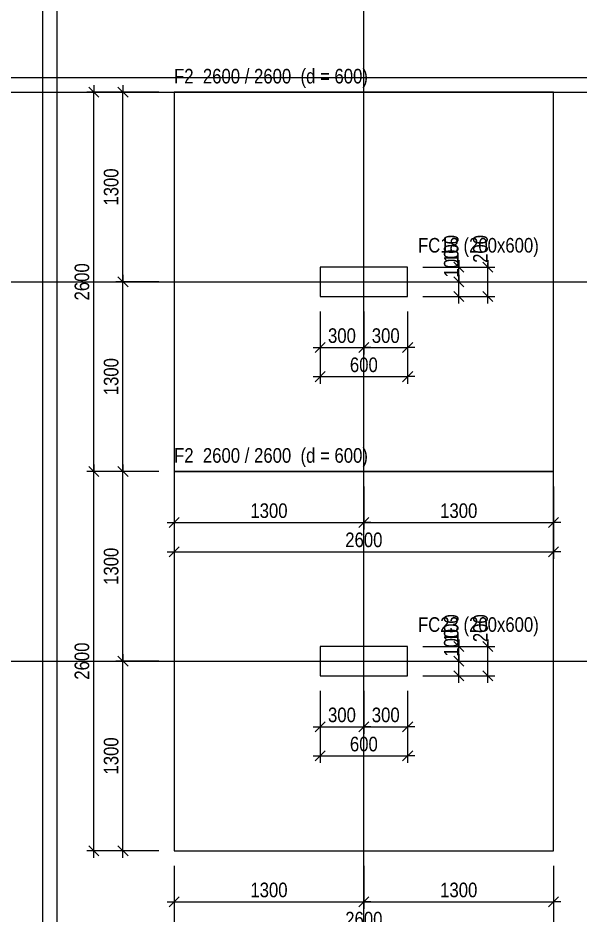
# Model space of a CAD drawing. Extents: x 0 to 206258, y -403073 to 0.
# Drawn here: x 23915 to 27765, y -34633 to -28483 of the extents above; entities that cross this region are included whole.
import ezdxf
from ezdxf.enums import TextEntityAlignment as Align
from ezdxf.lldxf.tags import DXFTag

# ---------------------------------------------------------------- set-up
doc = ezdxf.new("R2010")
doc.units = 0
doc.header["$LTSCALE"] = 1000
for name, color, linetype in [('Axis Line(Dir 1)', 8, 'CENTER2'), ('Axis Line(Dir 2)', 150, 'CENTER2'), ('Column Line', 7, 'Continuous'), ('Dimension Line', 5, 'Continuous'), ('Footing Line', 6, 'Continuous')]:
    doc.layers.add(name, color=color, linetype=linetype)
for name, color, linetype, true_color in [('Column Label', 159, 'Continuous', 0x35424f), ('Footing Label', 94, 'Continuous', 0x008100), ('Ghost Axis Line', 254, 'Continuous', 0xbebebe)]:
    doc.layers.add(name, color=color, linetype=linetype, true_color=true_color)
doc.styles.add('Column Label', font='ARIALN.TTF', dxfattribs={"height": 100})
doc.styles.add('Dimension Text', font='ARIALN.TTF', dxfattribs={"height": 100})
doc.styles.add('Footing Label', font='ARIALN.TTF', dxfattribs={"height": 100})
tags = doc.linetypes.add('CENTER2', pattern=[1.125, 0.75, -0.125, 0.125, -0.125]).pattern_tags.tags
tags[10:11] = [DXFTag(74, 4), DXFTag(75, 0), DXFTag(340, '0'), DXFTag(46, 0.0), DXFTag(50, 0.0), DXFTag(44, 0.0), DXFTag(45, 0.0)]
tags[8:9] = [DXFTag(74, 4), DXFTag(75, 0), DXFTag(340, '0'), DXFTag(46, 0.0), DXFTag(50, 0.0), DXFTag(44, 0.0), DXFTag(45, 0.0)]
tags[6:7] = [DXFTag(74, 4), DXFTag(75, 0), DXFTag(340, '0'), DXFTag(46, 0.0), DXFTag(50, 0.0), DXFTag(44, 0.0), DXFTag(45, 0.0)]
tags[4:5] = [DXFTag(74, 4), DXFTag(75, 0), DXFTag(340, '0'), DXFTag(46, 0.0), DXFTag(50, 0.0), DXFTag(44, 0.0), DXFTag(45, 0.0)]
doc.dimstyles.get("Standard").update_dxf_attribs({"dimtxt": 100, "dimasz": 30, "dimexe": 48.3, "dimexo": 103.5, "dimgap": 30, "dimtad": 1, "dimtoh": 1, "dimdec": 1, "dimdsep": 46, "dimtxsty": 'Dimension Text', "dimblk": 'PCDIM_TICK', "dimcen": 0.09, "dimclrd": 5, "dimclre": 5, "dimclrt": 5, "dimadec": 1, "dimazin": 0, "dimtp": 1, "dimtm": 1, "dimtfac": 1, "dimtdec": 4, "dimtofl": 0, "dimtmove": 0, "dimatfit": 3, "dimfxl": 1, "dimtolj": 1, "dimtzin": 0, "dimarcsym": 0})

# ---------------------------------------------------------------- blocks, each defined once
blk = doc.blocks.new('PCDIM_TICK')
at = {"layer": 'Dimension Line', "color": 0, "transparency": 33554687}
for p, q in [((1.15, 1.15), (-1.15, -1.15)), ((1.61, 0), (0, 0))]:
    blk.add_line(p, q, dxfattribs=at)
blk = doc.blocks.new('*U86')
at = {"layer": 'Dimension Line', "color": 5, "true_color": 0x0000ff, "transparency": 16777216}
for p, q in [((25984.3, -30495.7), (25984.3, -30790.5)), ((26284.3, -30495.7), (26284.3, -30790.5)), ((25984.3, -30742.2), (26284.3, -30742.2))]:
    blk.add_line(p, q, dxfattribs=at)
at = {"layer": 'Dimension Line', "color": 5, "true_color": 0x0000ff, "transparency": 16777216, "xscale": 30, "yscale": 30, "rotation": 180.0000000000004}
blk.add_blockref('PCDIM_TICK', (25984.3, -30742.2), dxfattribs=at)
at = {"layer": 'Dimension Line', "color": 5, "true_color": 0x0000ff, "transparency": 16777216, "xscale": 30, "yscale": 30}
blk.add_blockref('PCDIM_TICK', (26284.3, -30742.2), dxfattribs=at)
at = {"layer": 'Dimension Line', "color": 5, "true_color": 0x0000ff, "transparency": 16777216, "insert": (26134.3, -30712.2), "char_height": 100, "width": 181.501, "attachment_point": 8, "style": 'Dimension Text'}
blk.add_mtext('300', dxfattribs=at)
blk = doc.blocks.new('*U87')
at = {"layer": 'Dimension Line', "color": 5, "true_color": 0x0000ff, "transparency": 16777216}
for p, q in [((26284.3, -30495.7), (26284.3, -30790.5)), ((26584.3, -30495.7), (26584.3, -30790.5)), ((26284.3, -30742.2), (26584.3, -30742.2))]:
    blk.add_line(p, q, dxfattribs=at)
at = {"layer": 'Dimension Line', "color": 5, "true_color": 0x0000ff, "transparency": 16777216, "xscale": 30, "yscale": 30, "rotation": 180.0000000000004}
blk.add_blockref('PCDIM_TICK', (26284.3, -30742.2), dxfattribs=at)
at = {"layer": 'Dimension Line', "color": 5, "true_color": 0x0000ff, "transparency": 16777216, "xscale": 30, "yscale": 30}
blk.add_blockref('PCDIM_TICK', (26584.3, -30742.2), dxfattribs=at)
at = {"layer": 'Dimension Line', "color": 5, "true_color": 0x0000ff, "transparency": 16777216, "insert": (26434.3, -30712.2), "char_height": 100, "width": 181.501, "attachment_point": 8, "style": 'Dimension Text'}
blk.add_mtext('300', dxfattribs=at)
blk = doc.blocks.new('*U88')
at = {"layer": 'Dimension Line', "color": 5, "true_color": 0x0000ff, "transparency": 16777216}
for p, q in [((25984.3, -30495.7), (25984.3, -30990.5)), ((26584.3, -30495.7), (26584.3, -30990.5)), ((25984.3, -30942.2), (26584.3, -30942.2))]:
    blk.add_line(p, q, dxfattribs=at)
at = {"layer": 'Dimension Line', "color": 5, "true_color": 0x0000ff, "transparency": 16777216, "xscale": 30, "yscale": 30, "rotation": 180.0000000000004}
blk.add_blockref('PCDIM_TICK', (25984.3, -30942.2), dxfattribs=at)
at = {"layer": 'Dimension Line', "color": 5, "true_color": 0x0000ff, "transparency": 16777216, "xscale": 30, "yscale": 30}
blk.add_blockref('PCDIM_TICK', (26584.3, -30942.2), dxfattribs=at)
at = {"layer": 'Dimension Line', "color": 5, "true_color": 0x0000ff, "transparency": 16777216, "insert": (26284.3, -30912.2), "char_height": 100, "width": 181.97, "attachment_point": 8, "style": 'Dimension Text'}
blk.add_mtext('600', dxfattribs=at)
blk = doc.blocks.new('*U89')
at = {"layer": 'Dimension Line', "color": 5, "true_color": 0x0000ff, "transparency": 16777216}
for p, q in [((26687.8, -30292.2), (26982.6, -30292.2)), ((26934.3, -30292.2), (26934.3, -30262.2)), ((26934.3, -30392.2), (26934.3, -30292.2)), ((26687.8, -30392.2), (26982.6, -30392.2))]:
    blk.add_line(p, q, dxfattribs=at)
at = {"layer": 'Dimension Line', "color": 5, "true_color": 0x0000ff, "transparency": 16777216, "xscale": 30, "yscale": 30}
for p, rotation in [((26934.3, -30292.2), 89.99999999999447), ((26934.3, -30392.2), 269.9999999999834)]:
    blk.add_blockref('PCDIM_TICK', p, dxfattribs=dict(at, rotation=rotation))
at = {"layer": 'Dimension Line', "color": 5, "true_color": 0x0000ff, "transparency": 16777216, "insert": (26934.3, -30262.2), "char_height": 100, "width": 173.928, "attachment_point": 7, "rotation": 90, "style": 'Dimension Text'}
blk.add_mtext('100', dxfattribs=at)
blk = doc.blocks.new('*U90')
at = {"layer": 'Dimension Line', "color": 5, "true_color": 0x0000ff, "transparency": 16777216}
for p, q in [((26687.8, -30192.2), (26982.6, -30192.2)), ((26934.3, -30192.2), (26934.3, -30162.2)), ((26934.3, -30292.2), (26934.3, -30192.2)), ((26687.8, -30292.2), (26982.6, -30292.2))]:
    blk.add_line(p, q, dxfattribs=at)
at = {"layer": 'Dimension Line', "color": 5, "true_color": 0x0000ff, "transparency": 16777216, "xscale": 30, "yscale": 30}
for p, rotation in [((26934.3, -30192.2), 89.99999999999447), ((26934.3, -30292.2), 269.9999999999834)]:
    blk.add_blockref('PCDIM_TICK', p, dxfattribs=dict(at, rotation=rotation))
at = {"layer": 'Dimension Line', "color": 5, "true_color": 0x0000ff, "transparency": 16777216, "insert": (26934.3, -30162.2), "char_height": 100, "width": 173.928, "attachment_point": 7, "rotation": 90, "style": 'Dimension Text'}
blk.add_mtext('100', dxfattribs=at)
blk = doc.blocks.new('*U91')
at = {"layer": 'Dimension Line', "color": 5, "true_color": 0x0000ff, "transparency": 16777216}
for p, q in [((26687.8, -30192.2), (27182.6, -30192.2)), ((27134.3, -30192.2), (27134.3, -30162.2)), ((27134.3, -30392.2), (27134.3, -30192.2)), ((26687.8, -30392.2), (27182.6, -30392.2))]:
    blk.add_line(p, q, dxfattribs=at)
at = {"layer": 'Dimension Line', "color": 5, "true_color": 0x0000ff, "transparency": 16777216, "xscale": 30, "yscale": 30}
for p, rotation in [((27134.3, -30192.2), 89.99999999999447), ((27134.3, -30392.2), 269.9999999999834)]:
    blk.add_blockref('PCDIM_TICK', p, dxfattribs=dict(at, rotation=rotation))
at = {"layer": 'Dimension Line', "color": 5, "true_color": 0x0000ff, "transparency": 16777216, "insert": (27134.3, -30162.2), "char_height": 100, "width": 182.775, "attachment_point": 7, "rotation": 90, "style": 'Dimension Text'}
blk.add_mtext('200', dxfattribs=at)
blk = doc.blocks.new('*U110')
at = {"layer": 'Dimension Line', "color": 5, "true_color": 0x0000ff, "transparency": 16777216}
for p, q in [((25984.3, -33095.7), (25984.3, -33390.5)), ((26284.3, -33095.7), (26284.3, -33390.5)), ((25984.3, -33342.2), (26284.3, -33342.2))]:
    blk.add_line(p, q, dxfattribs=at)
at = {"layer": 'Dimension Line', "color": 5, "true_color": 0x0000ff, "transparency": 16777216, "xscale": 30, "yscale": 30, "rotation": 180.0000000000004}
blk.add_blockref('PCDIM_TICK', (25984.3, -33342.2), dxfattribs=at)
at = {"layer": 'Dimension Line', "color": 5, "true_color": 0x0000ff, "transparency": 16777216, "xscale": 30, "yscale": 30}
blk.add_blockref('PCDIM_TICK', (26284.3, -33342.2), dxfattribs=at)
at = {"layer": 'Dimension Line', "color": 5, "true_color": 0x0000ff, "transparency": 16777216, "insert": (26134.3, -33312.2), "char_height": 100, "width": 181.501, "attachment_point": 8, "style": 'Dimension Text'}
blk.add_mtext('300', dxfattribs=at)
blk = doc.blocks.new('*U111')
at = {"layer": 'Dimension Line', "color": 5, "true_color": 0x0000ff, "transparency": 16777216}
for p, q in [((26284.3, -33095.7), (26284.3, -33390.5)), ((26584.3, -33095.7), (26584.3, -33390.5)), ((26284.3, -33342.2), (26584.3, -33342.2))]:
    blk.add_line(p, q, dxfattribs=at)
at = {"layer": 'Dimension Line', "color": 5, "true_color": 0x0000ff, "transparency": 16777216, "xscale": 30, "yscale": 30, "rotation": 180.0000000000004}
blk.add_blockref('PCDIM_TICK', (26284.3, -33342.2), dxfattribs=at)
at = {"layer": 'Dimension Line', "color": 5, "true_color": 0x0000ff, "transparency": 16777216, "xscale": 30, "yscale": 30}
blk.add_blockref('PCDIM_TICK', (26584.3, -33342.2), dxfattribs=at)
at = {"layer": 'Dimension Line', "color": 5, "true_color": 0x0000ff, "transparency": 16777216, "insert": (26434.3, -33312.2), "char_height": 100, "width": 181.501, "attachment_point": 8, "style": 'Dimension Text'}
blk.add_mtext('300', dxfattribs=at)
blk = doc.blocks.new('*U112')
at = {"layer": 'Dimension Line', "color": 5, "true_color": 0x0000ff, "transparency": 16777216}
for p, q in [((25984.3, -33095.7), (25984.3, -33590.5)), ((26584.3, -33095.7), (26584.3, -33590.5)), ((25984.3, -33542.2), (26584.3, -33542.2))]:
    blk.add_line(p, q, dxfattribs=at)
at = {"layer": 'Dimension Line', "color": 5, "true_color": 0x0000ff, "transparency": 16777216, "xscale": 30, "yscale": 30, "rotation": 180.0000000000004}
blk.add_blockref('PCDIM_TICK', (25984.3, -33542.2), dxfattribs=at)
at = {"layer": 'Dimension Line', "color": 5, "true_color": 0x0000ff, "transparency": 16777216, "xscale": 30, "yscale": 30}
blk.add_blockref('PCDIM_TICK', (26584.3, -33542.2), dxfattribs=at)
at = {"layer": 'Dimension Line', "color": 5, "true_color": 0x0000ff, "transparency": 16777216, "insert": (26284.3, -33512.2), "char_height": 100, "width": 181.97, "attachment_point": 8, "style": 'Dimension Text'}
blk.add_mtext('600', dxfattribs=at)
blk = doc.blocks.new('*U113')
at = {"layer": 'Dimension Line', "color": 5, "true_color": 0x0000ff, "transparency": 16777216}
for p, q in [((26687.8, -32892.2), (26982.6, -32892.2)), ((26934.3, -32892.2), (26934.3, -32862.2)), ((26934.3, -32992.2), (26934.3, -32892.2)), ((26687.8, -32992.2), (26982.6, -32992.2))]:
    blk.add_line(p, q, dxfattribs=at)
at = {"layer": 'Dimension Line', "color": 5, "true_color": 0x0000ff, "transparency": 16777216, "xscale": 30, "yscale": 30}
for p, rotation in [((26934.3, -32892.2), 89.99999999999447), ((26934.3, -32992.2), 269.9999999999834)]:
    blk.add_blockref('PCDIM_TICK', p, dxfattribs=dict(at, rotation=rotation))
at = {"layer": 'Dimension Line', "color": 5, "true_color": 0x0000ff, "transparency": 16777216, "insert": (26934.3, -32862.2), "char_height": 100, "width": 173.928, "attachment_point": 7, "rotation": 90, "style": 'Dimension Text'}
blk.add_mtext('100', dxfattribs=at)
blk = doc.blocks.new('*U114')
at = {"layer": 'Dimension Line', "color": 5, "true_color": 0x0000ff, "transparency": 16777216}
for p, q in [((26934.3, -32792.2), (26934.3, -32762.2)), ((26687.8, -32792.2), (26982.6, -32792.2)), ((26934.3, -32892.2), (26934.3, -32792.2)), ((26687.8, -32892.2), (26982.6, -32892.2))]:
    blk.add_line(p, q, dxfattribs=at)
at = {"layer": 'Dimension Line', "color": 5, "true_color": 0x0000ff, "transparency": 16777216, "xscale": 30, "yscale": 30}
for p, rotation in [((26934.3, -32792.2), 89.99999999999447), ((26934.3, -32892.2), 269.9999999999834)]:
    blk.add_blockref('PCDIM_TICK', p, dxfattribs=dict(at, rotation=rotation))
at = {"layer": 'Dimension Line', "color": 5, "true_color": 0x0000ff, "transparency": 16777216, "insert": (26934.3, -32762.2), "char_height": 100, "width": 173.928, "attachment_point": 7, "rotation": 90, "style": 'Dimension Text'}
blk.add_mtext('100', dxfattribs=at)
blk = doc.blocks.new('*U115')
at = {"layer": 'Dimension Line', "color": 5, "true_color": 0x0000ff, "transparency": 16777216}
for p, q in [((27134.3, -32792.2), (27134.3, -32762.2)), ((26687.8, -32792.2), (27182.6, -32792.2)), ((27134.3, -32992.2), (27134.3, -32792.2)), ((26687.8, -32992.2), (27182.6, -32992.2))]:
    blk.add_line(p, q, dxfattribs=at)
at = {"layer": 'Dimension Line', "color": 5, "true_color": 0x0000ff, "transparency": 16777216, "xscale": 30, "yscale": 30}
for p, rotation in [((27134.3, -32792.2), 89.99999999999447), ((27134.3, -32992.2), 269.9999999999834)]:
    blk.add_blockref('PCDIM_TICK', p, dxfattribs=dict(at, rotation=rotation))
at = {"layer": 'Dimension Line', "color": 5, "true_color": 0x0000ff, "transparency": 16777216, "insert": (27134.3, -32762.2), "char_height": 100, "width": 182.775, "attachment_point": 7, "rotation": 90, "style": 'Dimension Text'}
blk.add_mtext('200', dxfattribs=at)
blk = doc.blocks.new('*U242')
at = {"layer": 'Dimension Line', "color": 5, "true_color": 0x0000ff, "transparency": 16777216}
for p, q in [((24984.3, -31695.7), (24984.3, -31990.5)), ((26284.3, -31695.7), (26284.3, -31990.5)), ((24984.3, -31942.2), (26284.3, -31942.2))]:
    blk.add_line(p, q, dxfattribs=at)
at = {"layer": 'Dimension Line', "color": 5, "true_color": 0x0000ff, "transparency": 16777216, "xscale": 30, "yscale": 30, "rotation": 180.0000000000004}
blk.add_blockref('PCDIM_TICK', (24984.3, -31942.2), dxfattribs=at)
at = {"layer": 'Dimension Line', "color": 5, "true_color": 0x0000ff, "transparency": 16777216, "xscale": 30, "yscale": 30}
blk.add_blockref('PCDIM_TICK', (26284.3, -31942.2), dxfattribs=at)
at = {"layer": 'Dimension Line', "color": 5, "true_color": 0x0000ff, "transparency": 16777216, "insert": (25634.3, -31912.2), "char_height": 100, "width": 238.405, "attachment_point": 8, "style": 'Dimension Text'}
blk.add_mtext('1300', dxfattribs=at)
blk = doc.blocks.new('*U243')
at = {"layer": 'Dimension Line', "color": 5, "true_color": 0x0000ff, "transparency": 16777216}
for p, q in [((26284.3, -31695.7), (26284.3, -31990.5)), ((27584.3, -31695.7), (27584.3, -31990.5)), ((26284.3, -31942.2), (27584.3, -31942.2))]:
    blk.add_line(p, q, dxfattribs=at)
at = {"layer": 'Dimension Line', "color": 5, "true_color": 0x0000ff, "transparency": 16777216, "xscale": 30, "yscale": 30, "rotation": 180.0000000000004}
blk.add_blockref('PCDIM_TICK', (26284.3, -31942.2), dxfattribs=at)
at = {"layer": 'Dimension Line', "color": 5, "true_color": 0x0000ff, "transparency": 16777216, "xscale": 30, "yscale": 30}
blk.add_blockref('PCDIM_TICK', (27584.3, -31942.2), dxfattribs=at)
at = {"layer": 'Dimension Line', "color": 5, "true_color": 0x0000ff, "transparency": 16777216, "insert": (26934.3, -31912.2), "char_height": 100, "width": 238.405, "attachment_point": 8, "style": 'Dimension Text'}
blk.add_mtext('1300', dxfattribs=at)
blk = doc.blocks.new('*U244')
at = {"layer": 'Dimension Line', "color": 5, "true_color": 0x0000ff, "transparency": 16777216}
for p, q in [((24984.3, -31695.7), (24984.3, -32190.5)), ((27584.3, -31695.7), (27584.3, -32190.5)), ((24984.3, -32142.2), (27584.3, -32142.2))]:
    blk.add_line(p, q, dxfattribs=at)
at = {"layer": 'Dimension Line', "color": 5, "true_color": 0x0000ff, "transparency": 16777216, "xscale": 30, "yscale": 30, "rotation": 180.0000000000004}
blk.add_blockref('PCDIM_TICK', (24984.3, -32142.2), dxfattribs=at)
at = {"layer": 'Dimension Line', "color": 5, "true_color": 0x0000ff, "transparency": 16777216, "xscale": 30, "yscale": 30}
blk.add_blockref('PCDIM_TICK', (27584.3, -32142.2), dxfattribs=at)
at = {"layer": 'Dimension Line', "color": 5, "true_color": 0x0000ff, "transparency": 16777216, "insert": (26284.3, -32112.2), "char_height": 100, "width": 247.252, "attachment_point": 8, "style": 'Dimension Text'}
blk.add_mtext('2600', dxfattribs=at)
blk = doc.blocks.new('*U245')
at = {"layer": 'Dimension Line', "color": 5, "true_color": 0x0000ff, "transparency": 16777216}
for p, q in [((24880.8, -30292.2), (24586, -30292.2)), ((24634.3, -31592.2), (24634.3, -30292.2)), ((24880.8, -31592.2), (24586, -31592.2))]:
    blk.add_line(p, q, dxfattribs=at)
at = {"layer": 'Dimension Line', "color": 5, "true_color": 0x0000ff, "transparency": 16777216, "xscale": 30, "yscale": 30}
for p, rotation in [((24634.3, -30292.2), 89.99999999999447), ((24634.3, -31592.2), 269.9999999999834)]:
    blk.add_blockref('PCDIM_TICK', p, dxfattribs=dict(at, rotation=rotation))
at = {"layer": 'Dimension Line', "color": 5, "true_color": 0x0000ff, "transparency": 16777216, "insert": (24604.3, -30942.2), "char_height": 100, "width": 238.405, "attachment_point": 8, "rotation": 90, "style": 'Dimension Text'}
blk.add_mtext('1300', dxfattribs=at)
blk = doc.blocks.new('*U246')
at = {"layer": 'Dimension Line', "color": 5, "true_color": 0x0000ff, "transparency": 16777216}
for p, q in [((24880.8, -28992.2), (24586, -28992.2)), ((24634.3, -30292.2), (24634.3, -28992.2)), ((24880.8, -30292.2), (24586, -30292.2))]:
    blk.add_line(p, q, dxfattribs=at)
at = {"layer": 'Dimension Line', "color": 5, "true_color": 0x0000ff, "transparency": 16777216, "xscale": 30, "yscale": 30}
for p, rotation in [((24634.3, -28992.2), 89.99999999999447), ((24634.3, -30292.2), 269.9999999999834)]:
    blk.add_blockref('PCDIM_TICK', p, dxfattribs=dict(at, rotation=rotation))
at = {"layer": 'Dimension Line', "color": 5, "true_color": 0x0000ff, "transparency": 16777216, "insert": (24604.3, -29642.2), "char_height": 100, "width": 238.405, "attachment_point": 8, "rotation": 90, "style": 'Dimension Text'}
blk.add_mtext('1300', dxfattribs=at)
blk = doc.blocks.new('*U247')
at = {"layer": 'Dimension Line', "color": 5, "true_color": 0x0000ff, "transparency": 16777216}
for p, q in [((24880.8, -28992.2), (24386, -28992.2)), ((24434.3, -31592.2), (24434.3, -28992.2)), ((24880.8, -31592.2), (24386, -31592.2))]:
    blk.add_line(p, q, dxfattribs=at)
at = {"layer": 'Dimension Line', "color": 5, "true_color": 0x0000ff, "transparency": 16777216, "xscale": 30, "yscale": 30}
for p, rotation in [((24434.3, -28992.2), 89.99999999999447), ((24434.3, -31592.2), 269.9999999999834)]:
    blk.add_blockref('PCDIM_TICK', p, dxfattribs=dict(at, rotation=rotation))
at = {"layer": 'Dimension Line', "color": 5, "true_color": 0x0000ff, "transparency": 16777216, "insert": (24404.3, -30292.2), "char_height": 100, "width": 247.252, "attachment_point": 8, "rotation": 90, "style": 'Dimension Text'}
blk.add_mtext('2600', dxfattribs=at)
blk = doc.blocks.new('*U254')
at = {"layer": 'Dimension Line', "color": 5, "true_color": 0x0000ff, "transparency": 16777216}
for p, q in [((24984.3, -34295.7), (24984.3, -34590.5)), ((26284.3, -34295.7), (26284.3, -34590.5)), ((24984.3, -34542.2), (26284.3, -34542.2))]:
    blk.add_line(p, q, dxfattribs=at)
at = {"layer": 'Dimension Line', "color": 5, "true_color": 0x0000ff, "transparency": 16777216, "xscale": 30, "yscale": 30, "rotation": 180.0000000000004}
blk.add_blockref('PCDIM_TICK', (24984.3, -34542.2), dxfattribs=at)
at = {"layer": 'Dimension Line', "color": 5, "true_color": 0x0000ff, "transparency": 16777216, "xscale": 30, "yscale": 30}
blk.add_blockref('PCDIM_TICK', (26284.3, -34542.2), dxfattribs=at)
at = {"layer": 'Dimension Line', "color": 5, "true_color": 0x0000ff, "transparency": 16777216, "insert": (25634.3, -34512.2), "char_height": 100, "width": 238.405, "attachment_point": 8, "style": 'Dimension Text'}
blk.add_mtext('1300', dxfattribs=at)
blk = doc.blocks.new('*U255')
at = {"layer": 'Dimension Line', "color": 5, "true_color": 0x0000ff, "transparency": 16777216}
for p, q in [((26284.3, -34295.7), (26284.3, -34590.5)), ((27584.3, -34295.7), (27584.3, -34590.5)), ((26284.3, -34542.2), (27584.3, -34542.2))]:
    blk.add_line(p, q, dxfattribs=at)
at = {"layer": 'Dimension Line', "color": 5, "true_color": 0x0000ff, "transparency": 16777216, "xscale": 30, "yscale": 30, "rotation": 180.0000000000004}
blk.add_blockref('PCDIM_TICK', (26284.3, -34542.2), dxfattribs=at)
at = {"layer": 'Dimension Line', "color": 5, "true_color": 0x0000ff, "transparency": 16777216, "xscale": 30, "yscale": 30}
blk.add_blockref('PCDIM_TICK', (27584.3, -34542.2), dxfattribs=at)
at = {"layer": 'Dimension Line', "color": 5, "true_color": 0x0000ff, "transparency": 16777216, "insert": (26934.3, -34512.2), "char_height": 100, "width": 238.405, "attachment_point": 8, "style": 'Dimension Text'}
blk.add_mtext('1300', dxfattribs=at)
blk = doc.blocks.new('*U256')
at = {"layer": 'Dimension Line', "color": 5, "true_color": 0x0000ff, "transparency": 16777216}
for p, q in [((24984.3, -34295.7), (24984.3, -34790.5)), ((27584.3, -34295.7), (27584.3, -34790.5)), ((24984.3, -34742.2), (27584.3, -34742.2))]:
    blk.add_line(p, q, dxfattribs=at)
at = {"layer": 'Dimension Line', "color": 5, "true_color": 0x0000ff, "transparency": 16777216, "xscale": 30, "yscale": 30, "rotation": 180.0000000000004}
blk.add_blockref('PCDIM_TICK', (24984.3, -34742.2), dxfattribs=at)
at = {"layer": 'Dimension Line', "color": 5, "true_color": 0x0000ff, "transparency": 16777216, "xscale": 30, "yscale": 30}
blk.add_blockref('PCDIM_TICK', (27584.3, -34742.2), dxfattribs=at)
at = {"layer": 'Dimension Line', "color": 5, "true_color": 0x0000ff, "transparency": 16777216, "insert": (26284.3, -34712.2), "char_height": 100, "width": 247.252, "attachment_point": 8, "style": 'Dimension Text'}
blk.add_mtext('2600', dxfattribs=at)
blk = doc.blocks.new('*U257')
at = {"layer": 'Dimension Line', "color": 5, "true_color": 0x0000ff, "transparency": 16777216}
for p, q in [((24880.8, -32892.2), (24586, -32892.2)), ((24634.3, -34192.2), (24634.3, -32892.2)), ((24880.8, -34192.2), (24586, -34192.2))]:
    blk.add_line(p, q, dxfattribs=at)
at = {"layer": 'Dimension Line', "color": 5, "true_color": 0x0000ff, "transparency": 16777216, "xscale": 30, "yscale": 30}
for p, rotation in [((24634.3, -32892.2), 89.99999999999447), ((24634.3, -34192.2), 269.9999999999834)]:
    blk.add_blockref('PCDIM_TICK', p, dxfattribs=dict(at, rotation=rotation))
at = {"layer": 'Dimension Line', "color": 5, "true_color": 0x0000ff, "transparency": 16777216, "insert": (24604.3, -33542.2), "char_height": 100, "width": 238.405, "attachment_point": 8, "rotation": 90, "style": 'Dimension Text'}
blk.add_mtext('1300', dxfattribs=at)
blk = doc.blocks.new('*U258')
at = {"layer": 'Dimension Line', "color": 5, "true_color": 0x0000ff, "transparency": 16777216}
for p, q in [((24880.8, -31592.2), (24586, -31592.2)), ((24634.3, -32892.2), (24634.3, -31592.2)), ((24880.8, -32892.2), (24586, -32892.2))]:
    blk.add_line(p, q, dxfattribs=at)
at = {"layer": 'Dimension Line', "color": 5, "true_color": 0x0000ff, "transparency": 16777216, "xscale": 30, "yscale": 30}
for p, rotation in [((24634.3, -31592.2), 89.99999999999447), ((24634.3, -32892.2), 269.9999999999834)]:
    blk.add_blockref('PCDIM_TICK', p, dxfattribs=dict(at, rotation=rotation))
at = {"layer": 'Dimension Line', "color": 5, "true_color": 0x0000ff, "transparency": 16777216, "insert": (24604.3, -32242.2), "char_height": 100, "width": 238.405, "attachment_point": 8, "rotation": 90, "style": 'Dimension Text'}
blk.add_mtext('1300', dxfattribs=at)
blk = doc.blocks.new('*U259')
at = {"layer": 'Dimension Line', "color": 5, "true_color": 0x0000ff, "transparency": 16777216}
for p, q in [((24880.8, -31592.2), (24386, -31592.2)), ((24434.3, -34192.2), (24434.3, -31592.2)), ((24880.8, -34192.2), (24386, -34192.2))]:
    blk.add_line(p, q, dxfattribs=at)
at = {"layer": 'Dimension Line', "color": 5, "true_color": 0x0000ff, "transparency": 16777216, "xscale": 30, "yscale": 30}
for p, rotation in [((24434.3, -31592.2), 89.99999999999447), ((24434.3, -34192.2), 269.9999999999834)]:
    blk.add_blockref('PCDIM_TICK', p, dxfattribs=dict(at, rotation=rotation))
at = {"layer": 'Dimension Line', "color": 5, "true_color": 0x0000ff, "transparency": 16777216, "insert": (24404.3, -32892.2), "char_height": 100, "width": 247.252, "attachment_point": 8, "rotation": 90, "style": 'Dimension Text'}
blk.add_mtext('2600', dxfattribs=at)

msp = doc.modelspace()

# ---------------------------------------------------------------- linework, layer by layer
at = {"layer": 'Axis Line(Dir 1)', "transparency": 33554687}
for points in [[(15084.29, -28892.207), (32884.29, -28892.207)], [(15084.29, -30292.207), (32884.29, -30292.207)], [(15084.29, -32892.207), (32884.29, -32892.207)]]:
    msp.add_lwpolyline(points, dxfattribs=at)
at = {"layer": 'Axis Line(Dir 2)', "transparency": 33554687}
for points in [[(24084.29, -38092.207), (24084.29, -14292.207)], [(26284.29, -38092.207), (26284.29, -14292.207)]]:
    msp.add_lwpolyline(points, dxfattribs=at)
at = {"layer": 'Column Line', "transparency": 33554687}
for points in [[(26584.29, -30392.207), (26584.29, -30192.207), (25984.29, -30192.207), (25984.29, -30392.207)], [(26584.29, -32992.207), (26584.29, -32792.207), (25984.29, -32792.207), (25984.29, -32992.207)]]:
    msp.add_lwpolyline(points, close=True, dxfattribs=at)
at = {"layer": 'Footing Line', "transparency": 33554687}
for points in [[(27584.29, -31592.207), (27584.29, -28992.207), (24984.29, -28992.207), (24984.29, -31592.207), (27584.29, -31592.207)], [(27584.29, -34192.207), (27584.29, -31592.207), (24984.29, -31592.207), (24984.29, -34192.207), (27584.29, -34192.207)]]:
    msp.add_lwpolyline(points, close=True, dxfattribs=at)
at = {"layer": 'Ghost Axis Line', "transparency": 33554687}
for points in [[(24184.29, -38092.207), (24184.29, -14292.207)], [(15084.29, -28992.207), (32884.29, -28992.207)]]:
    msp.add_lwpolyline(points, dxfattribs=at)

# ---------------------------------------------------------------- texts
at = {"layer": 'Column Label', "transparency": 33554687, "style": 'Column Label'}
for s, p in [('FC18 (200x600)', (26655.001, -30121.496)), ('FC23 (200x600)', (26655.001, -32721.496))]:
    msp.add_text(s, height=100, dxfattribs=at).set_placement(p, align=Align.BOTTOM_LEFT)
at = {"layer": 'Footing Label', "transparency": 33554687, "style": 'Footing Label'}
for p in [(24984.29, -28962.207), (24984.29, -31562.207)]:
    msp.add_text('F2  2600 / 2600  (d = 600)', height=100, dxfattribs=at).set_placement(p, align=Align.BOTTOM_LEFT)

# ---------------------------------------------------------------- dimensions: what is measured, and where the dimension line sits
at = {"layer": 'Dimension Line', "transparency": 33554687}
for p1, p2, distance, picture, middle in [((24984.29, -31592.207), (24984.29, -28992.207), 550, '*U247', (24434.29, -30292.207)), ((24984.29, -30292.207), (24984.29, -28992.207), 350, '*U246', (24634.29, -29642.207)), ((26584.29, -30292.207), (26584.29, -30192.207), -350, '*U90', (26934.29, -30242.207)), ((26584.29, -30392.207), (26584.29, -30192.207), -550, '*U91', (27134.29, -30292.207)), ((26584.29, -30392.207), (26584.29, -30292.207), -350, '*U89', (26934.29, -30342.207)), ((24984.29, -31592.207), (24984.29, -30292.207), 350, '*U245', (24634.29, -30942.207)), ((25984.29, -30392.207), (26284.29, -30392.207), -350, '*U86', (26134.29, -30742.207)), ((25984.29, -30392.207), (26584.29, -30392.207), -550, '*U88', (26284.29, -30942.207)), ((26284.29, -30392.207), (26584.29, -30392.207), -350, '*U87', (26434.29, -30742.207)), ((24984.29, -34192.207), (24984.29, -31592.207), 550, '*U259', (24434.29, -32892.207)), ((24984.29, -32892.207), (24984.29, -31592.207), 350, '*U258', (24634.29, -32242.207)), ((24984.29, -31592.207), (26284.29, -31592.207), -350, '*U242', (25634.29, -31942.207)), ((24984.29, -31592.207), (27584.29, -31592.207), -550, '*U244', (26284.29, -32142.207)), ((26284.29, -31592.207), (27584.29, -31592.207), -350, '*U243', (26934.29, -31942.207)), ((26584.29, -32892.207), (26584.29, -32792.207), -350, '*U114', (26934.29, -32842.207)), ((26584.29, -32992.207), (26584.29, -32792.207), -550, '*U115', (27134.29, -32892.207)), ((26584.29, -32992.207), (26584.29, -32892.207), -350, '*U113', (26934.29, -32942.207)), ((24984.29, -34192.207), (24984.29, -32892.207), 350, '*U257', (24634.29, -33542.207)), ((25984.29, -32992.207), (26284.29, -32992.207), -350, '*U110', (26134.29, -33342.207)), ((25984.29, -32992.207), (26584.29, -32992.207), -550, '*U112', (26284.29, -33542.207)), ((26284.29, -32992.207), (26584.29, -32992.207), -350, '*U111', (26434.29, -33342.207)), ((24984.29, -34192.207), (26284.29, -34192.207), -350, '*U254', (25634.29, -34542.207)), ((24984.29, -34192.207), (27584.29, -34192.207), -550, '*U256', (26284.29, -34742.207)), ((26284.29, -34192.207), (27584.29, -34192.207), -350, '*U255', (26934.29, -34542.207))]:
    dim = msp.add_aligned_dim(p1=p1, p2=p2, distance=distance, dimstyle='Standard', override={"dimscale": 1, "dimtxt": 100, "dimasz": 30, "dimexe": 48.3, "dimexo": 103.5, "dimgap": 30, "dimtad": 1, "dimtih": 0, "dimdec": 1, "dimlfac": 1, "dimzin": 8, "dimlunit": 2, "dimpost": '', "dimtxsty": 'Dimension Text', "dimblk": 'PCDIM_TICK', "dimse1": 0, "dimse2": 0, "dimsd2": 0, "dimclrd": 5, "dimclre": 5, "dimclrt": 5, "dimaunit": 0, "dimadec": 1, "dimazin": 0, "dimtol": 0, "dimtp": 1, "dimtm": 1, "dimtmove": 0}, dxfattribs=at)
    dim.commit()
    dim.dimension.update_dxf_attribs({"geometry": picture, "text_midpoint": middle})

doc.saveas('drawing.dxf')
